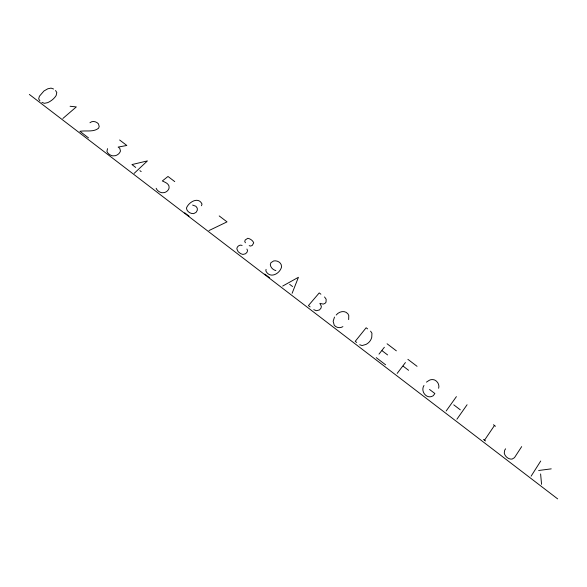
<?xml version="1.0" encoding="UTF-8"?>
<svg xmlns="http://www.w3.org/2000/svg" width="587" height="587" viewBox="0 0 587 587"><rect width="100%" height="100%" fill="white"/><g stroke="black" fill="none" stroke-linecap="round" stroke-linejoin="round"><path stroke-width="0.88" d="M266.072 269.352L265.838 270.959C269.866 279.074 279.779 273.975 281.577 266.96L281.21 264.649C279.94 261.765 276.682 260.379 273.681 260.944L270.908 262.697L270.299 264.678C270.636 267.635 273.087 269.851 275.875 270.6M438.643 388.278C439.612 384.933 437.785 381.477 434.688 380.016A7.183 6.266 40.9 0 0 428.649 380.684L426.448 382.144M348.663 319.607L348.781 315.557L347.959 313.891C344.84 309.929 338.897 311.506 336.197 315.028M423.99 385.476C420.05 391.397 426.991 399.952 433.272 395.704L434.864 393.517L429.537 389.452M201.48 205.758L202.023 204.049C198.399 196.175 188.53 202.229 186.431 208.114C186.791 211.562 190.364 213.844 193.659 213.639L196.095 212.333L197.327 210.212L197.261 208.172L195.919 206.286L192.624 205.076M334.502 317.068L333.152 321.272L334.245 325.249C336.388 327.803 340.093 328.419 342.903 326.636M107.531 148.65L106.929 151.402A7.668 6.34 6.6 0 0 112.763 155.863L115.375 155.694A8.68 7.169 6.4 0 0 120.467 151.035L119.785 148.328L118.148 147.08L126.829 145.473L119.623 139.992M292.128 293.28L298.423 277.291L282.692 286.06M531.11 476.182L540.722 461.022M521.682 446.612L514.476 457.662L512.128 459.078L510.639 459.071A7 5.965 48.8 0 1 504.747 454.565L504.248 453.047L504.703 450.192L505.627 448.798M484.532 440.191L494.474 425.502M456.921 419.206L467.076 404.751M446.171 410.981L456.407 396.629M397.172 373.398L405.426 362.546M378.997 354.115L384.368 347.255M134.166 173.363L147.432 160.897L131.95 164.573L135.722 167.449M89.958 122.742C92.46 120.452 96.422 121.509 98.484 123.901L99.196 126.565L98.557 128.215C93.502 132.42 85.9 130.226 79.905 131.319L88.534 137.923M62.882 118.464L76.317 106.907L70.08 106.269M209.001 230.544L227.022 221.886L219.2 215.928M538.631 470.495L551.23 468.859M242.13 245.403L240.362 245.117A4.989 4.358 16.8 0 0 236.84 248.873L238.197 251.764L240.626 253.621L242.915 254.442L245.601 253.738L247.112 252.109L247.509 250.576L246.914 249.049M249.204 245.66L250.671 246.07L252.271 245.417L253.716 242.791A7.602 6.618 17.2 0 0 247.795 238.285L245.183 240.01L244.742 241.55L245.432 242.783M359.706 344.745L362.12 345.552L366.112 344.371A13.626 12.048 31.8 0 0 371.762 337.268L371.945 333.233L370.58 331.149M53.6 89.019L51.04 88.116L47.789 88.791L43.952 91L39.395 96.246L38.669 98.887L39.938 100.898M41.897 102.395L44.458 103.319L47.745 102.63A22.225 17.595 3.3 0 0 56.132 95.571L56.8 92.504L55.545 90.501M313.752 309.665L316.4 310.699L319.46 309.951L321.023 308.094L321.36 306.304L319.878 303.362L323.224 304.103L324.978 303.413L326.042 302.166L326.137 299.194L324.523 296.963M174.757 181.618L167.992 176.467L162.328 180.965C164.822 182.219 167.831 183.041 168.975 185.947L169.093 188.038A7.858 6.648 9.5 0 1 164.411 192.595L161.968 192.756A7.712 6.523 9.7 0 1 156.127 188.28M407.877 359.332L417.063 366.325M367.609 328.889L366.141 327.766L355.238 341.326L356.72 342.456M387.082 343.777L396.364 350.843M493.462 424.731L495.487 426.272M320.898 294.204L319.225 292.928L308.417 305.578L310.097 306.869M403.166 366.163L408.596 370.302M453.744 404.832L460.311 409.836M382.13 350.755L387.603 354.937M289.655 284.321L292.583 286.559M139.897 170.641L141.188 171.624M483.512 439.406L485.552 440.969M376.238 357.637L385.586 364.791M184.7 212.81L189.051 216.148M264.774 274.056L269.455 277.636M29.35 94.434L557.65 498.884M540.612 473.951L541.559 484.341"/></g></svg>
